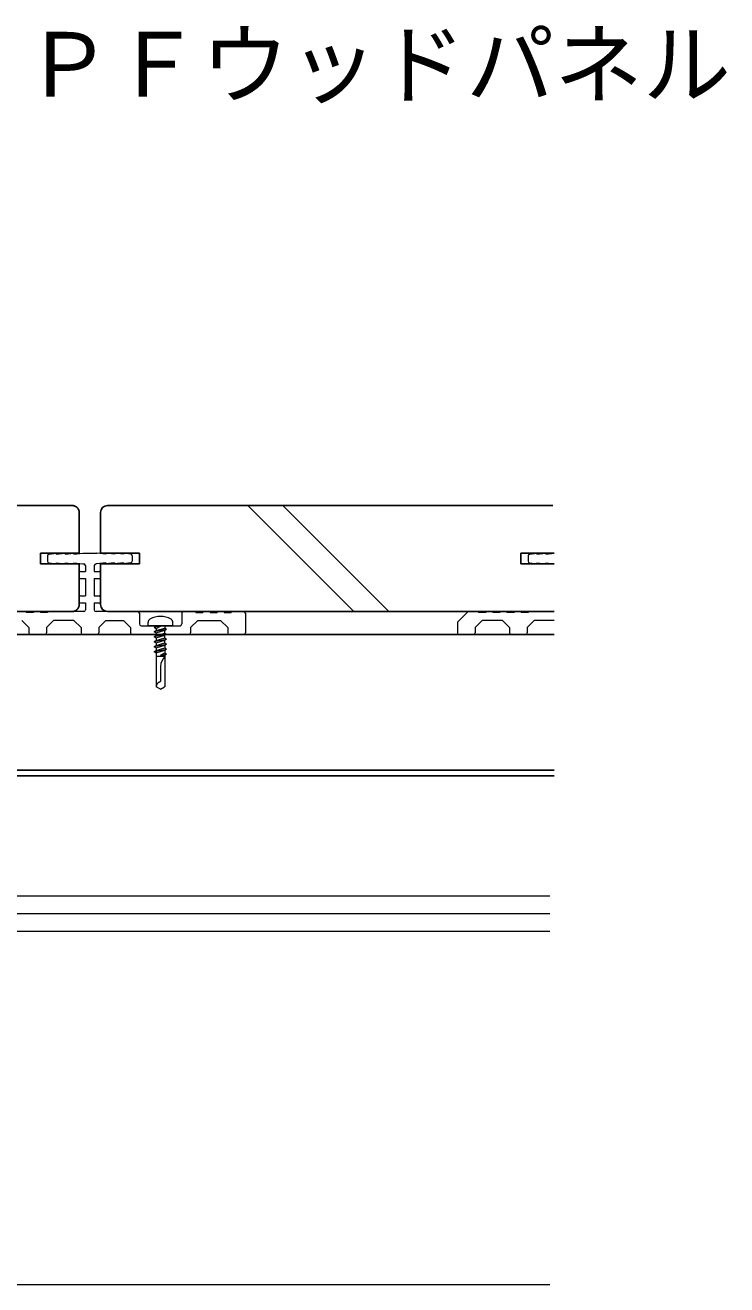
# Model space of a CAD drawing. Units: millimetres, scale not verified. Extents: x -3038 to 3038, y -2115 to 2115.
# Drawn here: x 570.2 to 768.7, y 1170.9 to 1527.3 of the extents above; entities that cross this region are included whole.
import ezdxf
from ezdxf.enums import TextEntityAlignment as Align

# ---------------------------------------------------------------- set-up
doc = ezdxf.new("R2010")
doc.units = ezdxf.units.MM
doc.header["$LTSCALE"] = 5
for name, color, linetype, lineweight in [('0-2_躯体', 7, 'Continuous', 18), ('0-3_防水層', 4, 'Continuous', 18), ('1-2_固定金具', 7, 'Continuous', 18)]:
    doc.layers.add(name, color=color, linetype=linetype, lineweight=lineweight)
for name, color, linetype in [('1-0_天然木', 7, 'Continuous'), ('1-1_根太鋼', 7, 'Continuous'), ('1-6_文字___1', 7, 'Continuous')]:
    doc.layers.add(name, color=color, linetype=linetype)
doc.styles.add('ＭＳ ゴシック', font='')
doc.styles.get('ＭＳ ゴシック').set_extended_font_data('MS Gothic')

msp = doc.modelspace()

# ---------------------------------------------------------------- linework, layer by layer
at = {"layer": '0-2_躯体'}
for p, q in [((718.587, 1270.936), (-793.708, 1270.936)), ((718.587, 1170.936), (-793.708, 1170.936))]:
    msp.add_line(p, q, dxfattribs=at)
at = {"layer": '0-3_防水層'}
for p, q in [((718.587, 1280.936), (-793.708, 1280.936)), ((718.587, 1275.936), (-793.708, 1275.936)), ((718.587, 1270.936), (-793.708, 1270.936))]:
    msp.add_line(p, q, dxfattribs=at)
at = {"layer": '1-0_天然木'}
for p, q in [((583.455, 1391.428), (457.508, 1391.428)), ((719.452, 1391.428), (593.505, 1391.428)), ((633.181, 1391.434), (663.18, 1361.434)), ((643.08, 1391.434), (673.08, 1361.434)), ((591.506, 1377.933), (591.506, 1389.429)), ((574.459, 1374.935), (574.459, 1377.933)), ((591.506, 1377.933), (602.501, 1377.933)), ((602.501, 1374.935), (602.501, 1377.933)), ((710.456, 1374.935), (710.456, 1377.933)), ((710.456, 1377.933), (719.796, 1377.933)), ((585.454, 1374.935), (574.459, 1374.935)), ((585.454, 1374.935), (585.454, 1363.439)), ((591.506, 1374.935), (602.501, 1374.935)), ((591.506, 1374.935), (591.506, 1363.439)), ((719.796, 1374.935), (710.456, 1374.935)), ((583.455, 1361.44), (457.508, 1361.44)), ((719.796, 1361.44), (593.505, 1361.44))]:
    msp.add_line(p, q, dxfattribs=at)
for points in [[(583.72, 1391.41), (583.7, 1391.41), (583.68, 1391.42), (583.65, 1391.42), (583.63, 1391.42), (583.6, 1391.42), (583.58, 1391.42), (583.55, 1391.43), (583.53, 1391.43), (583.5, 1391.43), (583.48, 1391.43), (583.45, 1391.43)], [(584.61, 1391.06), (584.59, 1391.08), (584.57, 1391.09), (584.54, 1391.1), (584.52, 1391.12), (584.5, 1391.13), (584.48, 1391.14), (584.46, 1391.16), (584.44, 1391.17), (584.42, 1391.18), (584.4, 1391.19), (584.38, 1391.2), (584.35, 1391.21), (584.33, 1391.23), (584.31, 1391.24), (584.29, 1391.25), (584.26, 1391.26), (584.24, 1391.27), (584.22, 1391.28), (584.2, 1391.28), (584.17, 1391.29), (584.15, 1391.3), (584.13, 1391.31), (584.11, 1391.32), (584.08, 1391.33), (584.06, 1391.33), (584.04, 1391.34), (584.01, 1391.35), (583.99, 1391.36), (583.96, 1391.36), (583.94, 1391.37), (583.92, 1391.37), (583.89, 1391.38), (583.87, 1391.38), (583.84, 1391.39), (583.82, 1391.39), (583.8, 1391.4), (583.77, 1391.4), (583.75, 1391.41), (583.72, 1391.41)], [(585.23, 1390.35), (585.22, 1390.37), (585.21, 1390.39), (585.19, 1390.41), (585.18, 1390.44), (585.17, 1390.46), (585.16, 1390.48), (585.14, 1390.5), (585.13, 1390.52), (585.12, 1390.54), (585.1, 1390.56), (585.09, 1390.58), (585.08, 1390.6), (585.06, 1390.62), (585.05, 1390.64), (585.03, 1390.66), (585.02, 1390.68), (585, 1390.7), (584.98, 1390.72), (584.97, 1390.73), (584.95, 1390.75), (584.94, 1390.77), (584.92, 1390.79), (584.9, 1390.81), (584.89, 1390.82), (584.87, 1390.84), (584.85, 1390.86), (584.83, 1390.88), (584.82, 1390.89), (584.8, 1390.91), (584.78, 1390.93), (584.76, 1390.94), (584.74, 1390.96), (584.72, 1390.97), (584.7, 1390.99), (584.68, 1391), (584.67, 1391.02), (584.65, 1391.03), (584.63, 1391.05), (584.61, 1391.06)], [(585.45, 1389.43), (585.45, 1389.45), (585.45, 1389.48), (585.45, 1389.5), (585.45, 1389.53), (585.45, 1389.55), (585.45, 1389.58), (585.45, 1389.6), (585.44, 1389.62), (585.44, 1389.65), (585.44, 1389.67), (585.44, 1389.7), (585.43, 1389.72), (585.43, 1389.75), (585.42, 1389.77), (585.42, 1389.79), (585.42, 1389.82), (585.41, 1389.84), (585.41, 1389.87), (585.4, 1389.89), (585.39, 1389.91), (585.39, 1389.94), (585.38, 1389.96), (585.37, 1389.99), (585.37, 1390.01), (585.36, 1390.03), (585.35, 1390.06), (585.35, 1390.08), (585.34, 1390.1), (585.33, 1390.13), (585.32, 1390.15), (585.31, 1390.17), (585.3, 1390.19), (585.29, 1390.22), (585.28, 1390.24), (585.27, 1390.26), (585.26, 1390.28), (585.25, 1390.31), (585.24, 1390.33), (585.23, 1390.35)], [(574.459, 1377.933), (585.454, 1377.933), (585.454, 1389.429)], [(583.45, 1361.44), (583.48, 1361.44), (583.5, 1361.44), (583.53, 1361.44), (583.55, 1361.44), (583.58, 1361.44), (583.6, 1361.45), (583.63, 1361.45), (583.65, 1361.45), (583.68, 1361.45), (583.7, 1361.46), (583.72, 1361.46), (583.75, 1361.46), (583.77, 1361.47), (583.8, 1361.47), (583.82, 1361.47), (583.84, 1361.48), (583.87, 1361.48), (583.89, 1361.49), (583.92, 1361.49), (583.94, 1361.5), (583.96, 1361.51), (583.99, 1361.51), (584.01, 1361.52), (584.04, 1361.53), (584.06, 1361.53), (584.08, 1361.54), (584.11, 1361.55), (584.13, 1361.56), (584.15, 1361.57), (584.17, 1361.57), (584.2, 1361.58), (584.22, 1361.59), (584.24, 1361.6), (584.26, 1361.61), (584.29, 1361.62), (584.31, 1361.63), (584.33, 1361.64), (584.35, 1361.65), (584.38, 1361.66)], [(584.38, 1361.66), (584.4, 1361.68), (584.42, 1361.69), (584.44, 1361.7), (584.46, 1361.71), (584.48, 1361.72), (584.5, 1361.74), (584.52, 1361.75), (584.54, 1361.76), (584.57, 1361.78), (584.59, 1361.79), (584.61, 1361.81), (584.63, 1361.82), (584.65, 1361.83), (584.67, 1361.85), (584.68, 1361.86), (584.7, 1361.88), (584.72, 1361.89), (584.74, 1361.91), (584.76, 1361.93), (584.78, 1361.94), (584.8, 1361.96), (584.82, 1361.97), (584.83, 1361.99), (584.85, 1362.01), (584.87, 1362.03), (584.89, 1362.04), (584.9, 1362.06), (584.92, 1362.08), (584.94, 1362.1), (584.95, 1362.12), (584.97, 1362.13), (584.98, 1362.15), (585, 1362.17), (585.02, 1362.19), (585.03, 1362.21), (585.05, 1362.23), (585.06, 1362.25), (585.08, 1362.27), (585.09, 1362.29)], [(585.09, 1362.29), (585.1, 1362.31), (585.12, 1362.33), (585.13, 1362.35), (585.14, 1362.37), (585.16, 1362.39), (585.17, 1362.41), (585.18, 1362.43), (585.19, 1362.45), (585.21, 1362.48), (585.22, 1362.5), (585.23, 1362.52), (585.24, 1362.54), (585.25, 1362.56), (585.26, 1362.58), (585.27, 1362.61), (585.28, 1362.63), (585.29, 1362.65), (585.3, 1362.67), (585.31, 1362.7), (585.32, 1362.72), (585.33, 1362.74), (585.34, 1362.77), (585.35, 1362.79), (585.35, 1362.81), (585.36, 1362.84), (585.37, 1362.86), (585.37, 1362.88), (585.38, 1362.91), (585.39, 1362.93), (585.39, 1362.95), (585.4, 1362.98), (585.41, 1363), (585.41, 1363.03), (585.42, 1363.05), (585.42, 1363.07), (585.42, 1363.1), (585.43, 1363.12), (585.43, 1363.15), (585.44, 1363.17)], [(585.44, 1363.17), (585.44, 1363.19), (585.44, 1363.22), (585.44, 1363.24), (585.45, 1363.27), (585.45, 1363.29), (585.45, 1363.32), (585.45, 1363.34), (585.45, 1363.37), (585.45, 1363.39), (585.45, 1363.41), (585.45, 1363.44)]]:
    msp.add_lwpolyline(points, dxfattribs=at)
for centre, start, end in [((593.505, 1389.429), 90, 180), ((593.505, 1363.439), 180, 270)]:
    msp.add_arc(centre, 1.999, start, end, dxfattribs=at)
at = {"layer": '1-1_根太鋼'}
for p, q in [((719.796, 1354.935), (316.485, 1354.935)), ((316.485, 1316.536), (719.796, 1316.536)), ((719.796, 1314.936), (316.485, 1314.936))]:
    msp.add_line(p, q, dxfattribs=at)
at = {"layer": '1-2_固定金具'}
for p, q in [((576.479, 1377.19), (576.479, 1375.678)), ((576.92, 1377.687), (578.979, 1377.934)), ((578.979, 1377.934), (578.979, 1377.634)), ((578.979, 1377.634), (581.479, 1377.934)), ((581.479, 1377.934), (581.479, 1377.634)), ((581.479, 1377.634), (583.979, 1377.934)), ((583.979, 1377.634), (586.479, 1377.934)), ((583.979, 1377.934), (583.979, 1377.634)), ((586.479, 1377.934), (590.479, 1377.934)), ((592.979, 1377.634), (590.479, 1377.934)), ((592.979, 1377.934), (592.979, 1377.634)), ((595.479, 1377.634), (592.979, 1377.934)), ((597.979, 1377.634), (595.479, 1377.934)), ((595.479, 1377.934), (595.479, 1377.634)), ((600.038, 1377.687), (597.979, 1377.934)), ((597.979, 1377.934), (597.979, 1377.634)), ((600.479, 1377.19), (600.479, 1375.678)), ((712.477, 1377.19), (712.477, 1375.678)), ((712.917, 1377.687), (714.977, 1377.934)), ((714.977, 1377.934), (714.977, 1377.634)), ((714.977, 1377.634), (717.477, 1377.934)), ((717.477, 1377.934), (717.477, 1377.634)), ((717.477, 1377.634), (719.796, 1377.912)), ((576.92, 1375.181), (578.979, 1374.934)), ((578.979, 1375.234), (581.479, 1374.934)), ((578.979, 1375.234), (578.979, 1374.934)), ((581.479, 1375.234), (581.479, 1374.934)), ((581.479, 1375.234), (583.979, 1374.934)), ((583.979, 1375.234), (586.479, 1374.934)), ((583.979, 1375.234), (583.979, 1374.934)), ((585.479, 1372.447), (585.479, 1371.047)), ((585.779, 1372.747), (587.229, 1372.747)), ((586.479, 1374.934), (586.729, 1374.934)), ((587.229, 1374.434), (587.229, 1372.747)), ((589.729, 1374.434), (589.729, 1372.747)), ((589.729, 1372.747), (591.179, 1372.747)), ((590.479, 1374.934), (590.229, 1374.934)), ((592.979, 1375.234), (590.479, 1374.934)), ((591.479, 1372.447), (591.479, 1371.047)), ((592.979, 1375.234), (592.979, 1374.934)), ((595.479, 1375.234), (592.979, 1374.934)), ((597.979, 1375.234), (595.479, 1374.934)), ((595.479, 1375.234), (595.479, 1374.934)), ((597.979, 1375.234), (597.979, 1374.934)), ((600.038, 1375.181), (597.979, 1374.934)), ((712.917, 1375.181), (714.977, 1374.934)), ((714.977, 1375.234), (717.476, 1374.934)), ((714.977, 1375.234), (714.977, 1374.934)), ((717.477, 1375.234), (717.477, 1374.934)), ((717.477, 1375.234), (719.796, 1374.956)), ((585.779, 1370.747), (587.229, 1370.747)), ((587.229, 1370.747), (587.229, 1365.872)), ((589.729, 1370.747), (589.729, 1365.872)), ((589.729, 1370.747), (591.179, 1370.747)), ((585.479, 1365.572), (585.479, 1364.172)), ((585.779, 1365.872), (587.229, 1365.872)), ((589.729, 1365.872), (591.179, 1365.872)), ((591.479, 1365.572), (591.479, 1364.172)), ((585.779, 1363.872), (587.229, 1363.872)), ((587.229, 1363.872), (587.229, 1361.934)), ((589.729, 1363.872), (591.179, 1363.872)), ((589.729, 1363.863), (589.729, 1361.934)), ((570.479, 1361.434), (568.479, 1361.434)), ((571.229, 1356.934), (569.229, 1358.934)), ((570.479, 1361.434), (570.479, 1361.184)), ((572.479, 1361.184), (570.479, 1361.184)), ((572.479, 1361.434), (572.479, 1361.184)), ((574.479, 1361.434), (572.479, 1361.434)), ((574.479, 1361.434), (574.479, 1361.184)), ((576.479, 1361.184), (574.479, 1361.184)), ((578.229, 1358.934), (576.229, 1356.934)), ((576.479, 1361.434), (576.479, 1361.184)), ((586.731, 1361.434), (576.479, 1361.434)), ((583.979, 1358.934), (578.229, 1358.934)), ((583.979, 1358.934), (585.979, 1356.934)), ((598.169, 1361.434), (590.219, 1361.434)), ((592.979, 1358.934), (590.979, 1356.934)), ((592.979, 1358.934), (597.979, 1358.934)), ((597.979, 1358.934), (599.979, 1356.934)), ((601.982, 1361.434), (598.169, 1361.434)), ((602.479, 1360.934), (602.479, 1357.934)), ((604.939, 1357.471), (604.939, 1358.402)), ((614.479, 1360.934), (614.479, 1357.934)), ((614.979, 1361.434), (618.478, 1361.434)), ((618.978, 1358.934), (616.978, 1356.934)), ((618.478, 1361.434), (618.478, 1361.184)), ((618.478, 1361.184), (620.478, 1361.184)), ((618.978, 1358.934), (625.478, 1358.934)), ((620.478, 1361.434), (620.478, 1361.184)), ((620.478, 1361.434), (622.478, 1361.434)), ((622.478, 1361.434), (622.478, 1361.184)), ((622.478, 1361.184), (624.478, 1361.184)), ((624.478, 1361.434), (624.478, 1361.184)), ((624.478, 1361.434), (626.478, 1361.434)), ((625.478, 1358.934), (627.478, 1356.934)), ((626.478, 1361.434), (626.478, 1361.184)), ((626.478, 1361.184), (628.478, 1361.184)), ((628.478, 1361.434), (628.478, 1361.184)), ((628.478, 1361.434), (631.978, 1361.434)), ((632.478, 1360.934), (632.478, 1355.434)), ((692.477, 1358.434), (695.477, 1361.434)), ((692.477, 1358.434), (692.477, 1355.434)), ((698.477, 1361.434), (695.477, 1361.434)), ((699.477, 1358.934), (697.477, 1356.934)), ((698.477, 1361.434), (698.477, 1361.184)), ((700.477, 1361.184), (698.477, 1361.184)), ((705.227, 1358.934), (699.477, 1358.934)), ((702.477, 1361.434), (700.477, 1361.434)), ((700.477, 1361.434), (700.477, 1361.184)), ((702.477, 1361.434), (702.477, 1361.184)), ((704.477, 1361.184), (702.477, 1361.184)), ((706.477, 1361.434), (704.477, 1361.434)), ((704.477, 1361.434), (704.477, 1361.184)), ((707.227, 1356.934), (705.227, 1358.934)), ((706.477, 1361.434), (706.477, 1361.184)), ((708.477, 1361.184), (706.477, 1361.184)), ((708.477, 1361.434), (708.477, 1361.184)), ((710.477, 1361.434), (708.477, 1361.434)), ((710.477, 1361.434), (710.477, 1361.184)), ((712.477, 1361.184), (710.477, 1361.184)), ((714.227, 1358.934), (712.227, 1356.934)), ((712.477, 1361.434), (712.477, 1361.184)), ((719.796, 1361.434), (712.477, 1361.434)), ((719.796, 1358.934), (714.227, 1358.934)), ((571.229, 1356.934), (571.229, 1355.434)), ((571.729, 1354.934), (575.729, 1354.934)), ((576.229, 1356.934), (576.229, 1355.434)), ((585.979, 1356.934), (585.979, 1355.434)), ((586.479, 1354.934), (590.979, 1354.934)), ((590.979, 1356.934), (590.979, 1355.434)), ((599.979, 1356.934), (599.979, 1355.434)), ((600.479, 1354.934), (616.478, 1354.934)), ((602.979, 1357.434), (613.979, 1357.434)), ((608.439, 1357.311), (606.689, 1356.959)), ((606.689, 1356.959), (607.239, 1357.276)), ((606.689, 1356.959), (607.239, 1356.641)), ((606.689, 1355.749), (610.189, 1356.454)), ((606.689, 1355.749), (607.239, 1356.066)), ((606.689, 1355.749), (607.239, 1355.431)), ((606.689, 1354.337), (610.189, 1355.043)), ((606.689, 1354.337), (607.239, 1354.655)), ((607.239, 1357.472), (607.239, 1357.276)), ((607.239, 1356.641), (608.439, 1357.311)), ((607.239, 1357.276), (608.439, 1357.311)), ((607.239, 1356.066), (609.639, 1356.772)), ((607.239, 1356.641), (607.239, 1356.245)), ((607.239, 1356.245), (607.239, 1356.066)), ((607.239, 1355.431), (609.639, 1356.137)), ((607.239, 1355.431), (607.239, 1354.655)), ((607.239, 1354.655), (609.639, 1355.361)), ((607.239, 1354.02), (609.639, 1354.725)), ((609.639, 1357.472), (609.639, 1356.772)), ((609.639, 1356.772), (610.189, 1356.454)), ((609.639, 1356.137), (610.189, 1356.454)), ((609.639, 1355.361), (609.639, 1356.137)), ((609.639, 1353.949), (609.639, 1354.725)), ((616.978, 1356.934), (616.978, 1355.434)), ((627.478, 1356.934), (627.478, 1355.434)), ((627.978, 1354.934), (631.978, 1354.934)), ((696.977, 1354.934), (692.977, 1354.934)), ((697.477, 1356.934), (697.477, 1355.434)), ((707.227, 1356.934), (707.227, 1355.434)), ((707.727, 1354.934), (711.727, 1354.934)), ((712.227, 1356.934), (712.227, 1355.434)), ((606.689, 1354.337), (607.239, 1354.02)), ((606.689, 1352.926), (610.189, 1353.632)), ((606.689, 1352.926), (607.239, 1353.244)), ((606.689, 1351.515), (610.189, 1352.221)), ((606.689, 1351.515), (607.239, 1351.833)), ((606.689, 1351.515), (607.239, 1351.198)), ((606.689, 1350.104), (610.189, 1350.81)), ((607.239, 1354.02), (607.239, 1353.244)), ((607.239, 1353.244), (609.639, 1353.949)), ((607.239, 1352.609), (607.239, 1351.833)), ((607.239, 1351.833), (609.639, 1352.538)), ((607.239, 1351.198), (609.639, 1351.903)), ((607.239, 1351.198), (607.239, 1340.159)), ((607.239, 1350.422), (609.639, 1351.127)), ((609.639, 1353.949), (610.189, 1353.632)), ((610.189, 1353.632), (609.639, 1353.314)), ((609.639, 1352.538), (609.639, 1353.314)), ((609.639, 1351.903), (609.639, 1351.127)), ((606.689, 1350.104), (607.239, 1350.422)), ((606.689, 1350.104), (607.239, 1349.787)), ((607.239, 1349.787), (609.639, 1350.492)), ((609.639, 1348.672), (607.239, 1348.672)), ((608.439, 1349.046), (609.639, 1349.716)), ((608.439, 1349.046), (610.189, 1349.399)), ((608.439, 1349.046), (609.639, 1349.081)), ((609.639, 1350.492), (609.639, 1349.716)), ((609.639, 1349.081), (609.639, 1340.164)), ((608.439, 1345.999), (608.439, 1341.648)), ((608.436, 1339.469), (607.236, 1340.162)), ((608.436, 1339.469), (609.636, 1340.162))]:
    msp.add_line(p, q, dxfattribs=at)
for points in [[(604.939, 1357.471), (611.939, 1357.471), (611.939, 1358.402)], [(609.639, 1355.361), (610.189, 1355.043), (609.639, 1354.725)], [(606.689, 1352.926), (607.239, 1352.609), (609.639, 1353.314)], [(609.639, 1352.538), (610.189, 1352.221), (609.639, 1351.903)], [(609.639, 1351.127), (610.189, 1350.81), (609.639, 1350.492)], [(609.639, 1349.716), (610.189, 1349.399), (609.639, 1349.081)], [(607.247, 1340.258), (607.244, 1340.217), (607.242, 1340.176)], [(608.438, 1341.526), (608.394, 1341.519), (608.351, 1341.511), (608.307, 1341.501), (608.264, 1341.49), (608.22, 1341.477), (608.177, 1341.462), (608.134, 1341.446), (608.091, 1341.428), (608.048, 1341.409), (608.006, 1341.387), (607.965, 1341.364), (607.923, 1341.34), (607.883, 1341.314), (607.843, 1341.286), (607.804, 1341.257), (607.765, 1341.226), (607.728, 1341.193), (607.691, 1341.16), (607.655, 1341.124), (607.621, 1341.088), (607.587, 1341.05), (607.555, 1341.011), (607.524, 1340.97), (607.495, 1340.929), (607.466, 1340.887), (607.44, 1340.843), (607.415, 1340.8), (607.391, 1340.755), (607.37, 1340.71), (607.35, 1340.664), (607.331, 1340.618), (607.315, 1340.572), (607.3, 1340.526), (607.287, 1340.48), (607.276, 1340.435), (607.266, 1340.389), (607.258, 1340.345), (607.252, 1340.301), (607.247, 1340.258)]]:
    msp.add_lwpolyline(points, dxfattribs=at)
for centre, radius, start, end in [((576.979, 1377.19), 0.5, 96.84279, 180), ((599.979, 1377.19), 0.5, 0, 83.15727), ((712.977, 1377.19), 0.5, 96.84279, 180), ((576.979, 1375.678), 0.5, 180, 263.15727), ((585.779, 1372.447), 0.3, 90, 180), ((586.729, 1374.434), 0.5, 0, 90), ((590.229, 1374.434), 0.5, 90, 180), ((591.179, 1372.447), 0.3, 0, 90), ((599.979, 1375.678), 0.5, 276.84271, 0), ((712.977, 1375.678), 0.5, 180, 263.15727), ((585.779, 1371.047), 0.3, 180, 270), ((591.179, 1371.047), 0.3, 270, 0), ((585.779, 1365.572), 0.3, 90, 180), ((591.179, 1365.572), 0.3, 0, 90), ((585.779, 1364.172), 0.3, 180, 270), ((586.729, 1361.934), 0.5, 270, 0), ((590.229, 1361.934), 0.5, 180, 270), ((591.179, 1364.172), 0.3, 270, 0), ((601.979, 1360.934), 0.5, 0, 90), ((602.979, 1357.934), 0.5, 180, 270), ((605.939, 1358.402), 1, 120, 180), ((608.439, 1354.072), 6, 60, 120), ((610.939, 1358.402), 1, 0, 60), ((613.979, 1357.934), 0.5, 270, 0), ((614.979, 1360.934), 0.5, 90, 180), ((631.978, 1360.934), 0.5, 0, 90), ((571.729, 1355.434), 0.5, 180, 270), ((575.729, 1355.434), 0.5, 270, 0), ((586.479, 1355.434), 0.5, 180, 270), ((590.479, 1355.434), 0.5, 270, 0), ((600.479, 1355.434), 0.5, 180, 270), ((616.478, 1355.434), 0.5, 270, 0), ((627.978, 1355.434), 0.5, 180, 270), ((631.978, 1355.434), 0.5, 270, 0), ((692.977, 1355.434), 0.5, 180, 270), ((696.977, 1355.434), 0.5, 270, 0), ((707.727, 1355.434), 0.5, 180, 270), ((711.727, 1355.434), 0.5, 270, 0), ((612.964, 1345.578), 4.541, 137.0538, 175.02122)]:
    msp.add_arc(centre, radius, start, end, dxfattribs=at)

# ---------------------------------------------------------------- texts
at = {"layer": '1-6_文字___1', "style": 'ＭＳ ゴシック'}
msp.add_text('ＰＦウッドパネル', height=18.33, dxfattribs=at).set_placement((569.87, 1501.591), align=Align.BOTTOM_LEFT)

doc.saveas('drawing.dxf')
